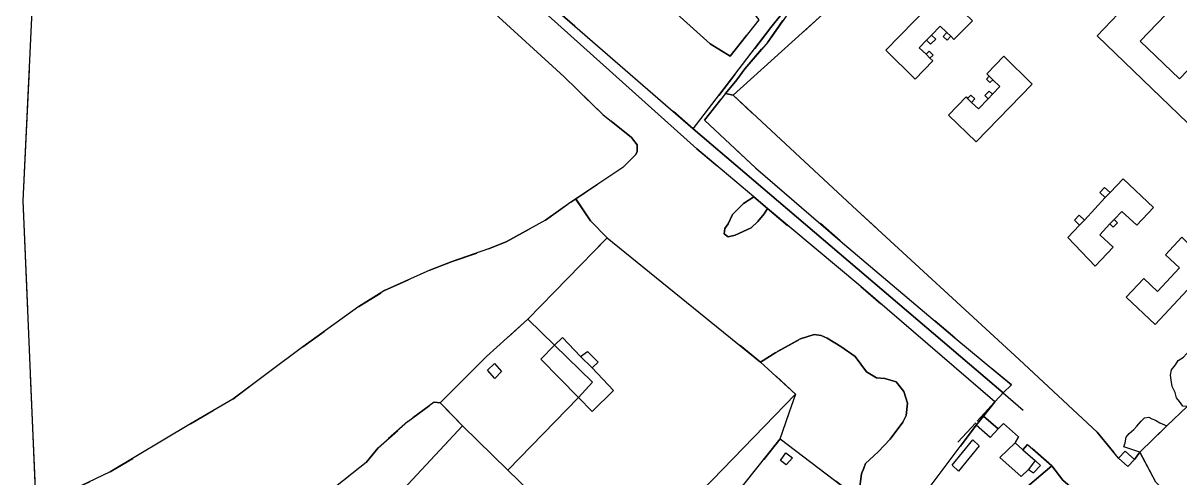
# Model space of a CAD drawing. Extents: x -14.1 to 15.6, y -19 to 8.9.
# Drawn here: x -14.058 to -9.66, y 2.04 to 3.767 of the extents above; entities that cross this region are included whole.
import ezdxf

# ---------------------------------------------------------------- set-up
doc = ezdxf.new("R2010")
doc.units = 0
doc.header["$MEASUREMENT"] = 0
doc.linetypes.add('DASHED', pattern=[0.75, 0.5, -0.25])
doc.linetypes.add('DOT', pattern=[1, 0, -1])
doc.layers.get('0').update_dxf_attribs({"linetype": 'CONTINUOUS'})

msp = doc.modelspace()

# ---------------------------------------------------------------- linework, layer by layer
at = {"color": 7, "linetype": 'Continuous'}
for points in [[(-13.9458, 5.4903), (-13.8508, 5.4053), (-13.0078, 4.6723), (-12.6158, 4.3293), (-12.3588, 4.1023), (-11.9608, 3.7563), (-11.5098, 3.3663), (-10.3318, 2.3623), (-10.3628, 2.3283), (-10.8728, 2.7663), (-11.2278, 3.0633), (-11.2798, 3.1073), (-11.4958, 3.2903), (-12.1348, 3.8633), (-12.4128, 4.1043), (-12.6998, 4.3543), (-13.0708, 4.6743), (-13.3188, 4.8853), (-13.5958, 5.1223), (-13.9478, 5.4263)], [(-11.6868, 3.9063), (-11.5268, 4.0633), (-11.4738, 4.1123), (-11.4098, 4.1713), (-11.3848, 4.1943), (-11.3128, 4.1223), (-11.3358, 4.0993), (-11.2778, 4.0353), (-11.2518, 4.0083), (-11.2328, 3.9853), (-11.2418, 3.9763), (-11.2188, 3.9543), (-11.2558, 3.9163), (-11.2278, 3.8903), (-11.2938, 3.8223), (-11.2608, 3.7793), (-11.3698, 3.6423), (-11.4458, 3.6893)], [(-11.6868, 3.9063), (-11.5268, 4.0633), (-11.4738, 4.1123), (-11.4098, 4.1713), (-11.3848, 4.1943), (-11.3128, 4.1223), (-11.3358, 4.0993), (-11.2778, 4.0353), (-11.2518, 4.0083), (-11.2328, 3.9853), (-11.2418, 3.9763), (-11.2188, 3.9543), (-11.2558, 3.9163), (-11.2278, 3.8903), (-11.2938, 3.8223), (-11.2608, 3.7793), (-11.3698, 3.6423), (-11.4458, 3.6893)], [(-9.6498, 3.8673), (-9.8108, 3.6993), (-9.6618, 3.5553), (-9.4998, 3.7233), (-9.3998, 3.6263), (-9.4338, 3.5903), (-9.6298, 3.3873), (-9.9748, 3.7193), (-9.8938, 3.8033), (-9.8678, 3.8293), (-9.7998, 3.9003), (-9.8088, 3.9083), (-9.7528, 3.9663)], [(-10.7778, 3.6643), (-10.5628, 3.8863), (-10.5318, 3.8563), (-10.5118, 3.8373), (-10.4488, 3.7763), (-10.5188, 3.7053), (-10.5308, 3.7173), (-10.5458, 3.7313), (-10.5708, 3.7553), (-10.6038, 3.7213), (-10.6228, 3.7023), (-10.6508, 3.6733), (-10.6248, 3.6493), (-10.6098, 3.6343), (-10.5988, 3.6243), (-10.6668, 3.5543)], [(-10.6228, 3.7023), (-10.6038, 3.7213), (-10.5878, 3.7063), (-10.6078, 3.6873)], [(-10.5458, 3.7313), (-10.5308, 3.7173), (-10.5448, 3.7023), (-10.5598, 3.7163)], [(-10.6098, 3.6343), (-10.6248, 3.6493), (-10.6128, 3.6613), (-10.5978, 3.6463)], [(-10.2208, 3.5353), (-10.4338, 3.3163), (-10.5398, 3.4183), (-10.4728, 3.4873), (-10.4668, 3.4813), (-10.4518, 3.4663), (-10.4258, 3.4423), (-10.3888, 3.4803), (-10.3718, 3.4973), (-10.3438, 3.5263), (-10.3708, 3.5523), (-10.3848, 3.5653), (-10.3938, 3.5743), (-10.3288, 3.6413)], [(-10.3848, 3.5653), (-10.3708, 3.5523), (-10.3818, 3.5413), (-10.3948, 3.5543)], [(-10.4518, 3.4663), (-10.4668, 3.4813), (-10.4548, 3.4943), (-10.4398, 3.4793)], [(-10.3718, 3.4973), (-10.3888, 3.4803), (-10.4018, 3.4923), (-10.3848, 3.5093)], [(-10.0858, 2.9533), (-10.0418, 2.9993), (-10.0228, 3.0193), (-9.9438, 3.1043), (-9.9248, 3.1233), (-9.8748, 3.1763), (-9.7598, 3.0673), (-9.8238, 2.9993), (-9.8798, 3.0523), (-9.9098, 3.0213), (-9.9258, 3.0043), (-9.9638, 2.9633), (-9.9138, 2.9163), (-9.9818, 2.8443)], [(-9.9248, 3.1233), (-9.9438, 3.1043), (-9.9638, 3.1233), (-9.9458, 3.1433)], [(-10.0228, 3.0193), (-10.0418, 2.9993), (-10.0608, 3.0183), (-10.0428, 3.0373)], [(-9.9258, 3.0043), (-9.9098, 3.0213), (-9.8968, 3.0093), (-9.9138, 2.9923)], [(-12.1388, 2.6423), (-11.8378, 2.9523), (-11.2538, 2.4793), (-11.1208, 2.3583), (-11.5968, 1.8673), (-11.7948, 1.6623), (-11.8688, 1.7343), (-12.1088, 1.9663), (-12.1338, 1.9903), (-12.2148, 2.0693), (-11.9468, 2.3453), (-11.8928, 2.4033), (-12.0378, 2.5443)], [(-12.1388, 2.6423), (-11.8378, 2.9523), (-11.2538, 2.4793), (-11.1208, 2.3583), (-11.5968, 1.8673), (-11.7948, 1.6623), (-11.8688, 1.7343), (-12.1088, 1.9663), (-12.1338, 1.9903), (-12.2148, 2.0693), (-11.9468, 2.3453), (-11.8928, 2.4033), (-12.0378, 2.5443)], [(-9.5438, 2.8473), (-9.7538, 2.6223), (-9.8638, 2.7263), (-9.7968, 2.7973), (-9.7448, 2.7483), (-9.6608, 2.8373), (-9.7148, 2.8873), (-9.6518, 2.9543)], [(-12.3868, 2.2373), (-12.4728, 2.3253), (-12.2958, 2.5003), (-12.1388, 2.6423), (-12.0378, 2.5443), (-11.8928, 2.4033), (-11.9468, 2.3453), (-12.2148, 2.0693)], [(-12.3868, 2.2373), (-12.4728, 2.3253), (-12.2958, 2.5003), (-12.1388, 2.6423), (-12.0378, 2.5443), (-11.8928, 2.4033), (-11.9468, 2.3453), (-12.2148, 2.0693)], [(-12.0378, 2.5443), (-12.0068, 2.5733), (-11.9388, 2.5003), (-11.8938, 2.4573), (-11.8128, 2.3713), (-11.8948, 2.2913), (-11.9468, 2.3453), (-11.8928, 2.4033)], [(-9.3808, 1.9483), (-9.5128, 1.7873), (-9.6958, 1.9373), (-9.6798, 1.9553), (-9.7038, 1.9763), (-9.7508, 2.0233), (-9.8118, 2.1373), (-9.7088, 2.2373), (-9.6318, 2.3113), (-9.4228, 2.5543), (-9.3998, 2.5813), (-9.1758, 2.2583), (-9.1848, 2.2513), (-9.2578, 2.1723), (-9.3098, 2.1153), (-9.2788, 2.0873), (-9.2758, 2.0693)], [(-9.3808, 1.9483), (-9.5128, 1.7873), (-9.6958, 1.9373), (-9.6798, 1.9553), (-9.7038, 1.9763), (-9.7508, 2.0233), (-9.8118, 2.1373), (-9.7088, 2.2373), (-9.6318, 2.3113), (-9.4228, 2.5543), (-9.3998, 2.5813), (-9.1758, 2.2583), (-9.1848, 2.2513), (-9.2578, 2.1723), (-9.3098, 2.1153), (-9.2788, 2.0873), (-9.2758, 2.0693)], [(-12.0898, 2.4913), (-12.0378, 2.5443), (-11.8928, 2.4033), (-11.9468, 2.3453)], [(-11.9118, 2.5193), (-11.8718, 2.4793), (-11.8938, 2.4573), (-11.9388, 2.5003)], [(-12.2928, 2.4483), (-12.2658, 2.4743), (-12.2388, 2.4443), (-12.2638, 2.4173)], [(-10.4068, 2.2743), (-10.3508, 2.2263), (-10.3298, 2.2463), (-10.2738, 2.1953), (-10.2858, 2.1723), (-10.2568, 2.1463), (-10.2388, 2.1663), (-10.1468, 2.0853), (-10.2558, 1.9933), (-10.5538, 1.6433), (-10.7878, 1.7693), (-10.4338, 2.2403)], [(-10.4068, 2.2743), (-10.3508, 2.2263), (-10.3298, 2.2463), (-10.2738, 2.1953), (-10.2858, 2.1723), (-10.2568, 2.1463), (-10.2388, 2.1663), (-10.1468, 2.0853), (-10.2558, 1.9933), (-10.5538, 1.6433), (-10.7878, 1.7693), (-10.4338, 2.2403)], [(-10.4068, 2.2743), (-10.3508, 2.2263), (-10.3808, 2.1933), (-10.4338, 2.2403)], [(-12.6298, 1.9773), (-12.3868, 2.2373), (-12.2148, 2.0693), (-12.1338, 1.9903), (-12.1088, 1.9663), (-11.8688, 1.7343), (-11.7948, 1.6623), (-12.0588, 1.2853), (-12.3368, 1.6193)], [(-12.6298, 1.9773), (-12.3868, 2.2373), (-12.2148, 2.0693), (-12.1338, 1.9903), (-12.1088, 1.9663), (-11.8688, 1.7343), (-11.7948, 1.6623), (-12.0588, 1.2853), (-12.3368, 1.6193)], [(-11.5888, 1.6733), (-11.1798, 2.1883), (-10.8878, 1.9663), (-11.3018, 1.4303), (-11.5588, 1.6483)], [(-11.5888, 1.6733), (-11.1798, 2.1883), (-10.8878, 1.9663), (-11.3018, 1.4303), (-11.5588, 1.6483)], [(-10.5258, 2.0883), (-10.4468, 2.1843), (-10.4228, 2.1613), (-10.5018, 2.0653)], [(-10.2858, 2.1723), (-10.2568, 2.1463), (-10.2098, 2.1053), (-10.2358, 2.0713), (-10.2628, 2.0443), (-10.3448, 2.1173)], [(-11.1578, 2.1343), (-11.1328, 2.1163), (-11.1568, 2.0893), (-11.1778, 2.1053)], [(-9.8928, 2.1143), (-9.8678, 2.1413), (-9.8328, 2.1093), (-9.8578, 2.0823)], [(-10.1468, 2.0853), (-10.1048, 2.0313), (-10.0678, 1.9993), (-10.0228, 1.9533), (-10.0028, 1.9773), (-9.9268, 1.9113), (-9.9508, 1.8843), (-10.0068, 1.8243), (-10.3288, 1.4733), (-10.5538, 1.6433), (-10.2558, 1.9933)], [(-10.1468, 2.0853), (-10.1048, 2.0313), (-10.0678, 1.9993), (-10.0228, 1.9533), (-10.0028, 1.9773), (-9.9268, 1.9113), (-9.9508, 1.8843), (-10.0068, 1.8243), (-10.3288, 1.4733), (-10.5538, 1.6433), (-10.2558, 1.9933)], [(-10.2098, 2.1053), (-10.2358, 2.0713), (-10.2168, 2.0583), (-10.1898, 2.0873)]]:
    msp.add_lwpolyline(points, close=True, dxfattribs=at)
for points in [[(-14.0078, 1.9313), (-14.0578, 3.0923), (-13.9508, 5.3403)], [(-12.2778, 3.8163), (-12.0008, 3.5633), (-11.8538, 3.4203), (-11.7448, 3.3323), (-11.7228, 3.3053), (-11.7228, 3.2803), (-11.7288, 3.2683), (-11.7778, 3.2193), (-11.9568, 3.0993), (-11.9758, 3.0873), (-12.0718, 3.0183), (-12.2208, 2.9363), (-12.2878, 2.9093), (-12.4268, 2.8613), (-12.5118, 2.8283), (-12.6838, 2.7513), (-12.7818, 2.6903), (-12.9948, 2.5373), (-13.2608, 2.3393), (-13.4218, 2.2453), (-13.7268, 2.0623), (-13.8938, 1.9833)], [(-11.1568, 3.7943), (-11.2268, 3.6953), (-11.3138, 3.5933), (-11.3448, 3.5523), (-11.3868, 3.5003), (-11.4678, 3.3983), (-11.2728, 3.2173), (-10.9508, 2.9403), (-10.5148, 2.5713), (-10.2998, 2.3933), (-10.3318, 2.3623), (-11.5098, 3.3663), (-11.3518, 3.5723), (-11.2148, 3.7503), (-11.1728, 3.8023)], [(-9.6318, 2.3113), (-9.7088, 2.2373), (-9.8118, 2.1373), (-9.8328, 2.1093), (-9.8678, 2.1413), (-9.8928, 2.1143), (-9.9738, 2.2133), (-10.2708, 2.4893), (-10.8878, 3.0573), (-11.3588, 3.4933), (-11.0168, 3.8013)], [(-9.6318, 2.3113), (-9.7088, 2.2373), (-9.8118, 2.1373), (-9.8328, 2.1093), (-9.8678, 2.1413), (-9.8928, 2.1143), (-9.9738, 2.2133), (-10.2708, 2.4893), (-10.8878, 3.0573), (-11.3588, 3.4933), (-11.0168, 3.8013)]]:
    msp.add_lwpolyline(points, dxfattribs=at)
at = {"color": 6, "linetype": 'DASHED'}
msp.add_lwpolyline([(-10.0058, -4.2417), (-13.1428, -0.8607), (-13.6128, 0.1183), (-13.7788, 0.4633), (-13.9608, 0.8403), (-13.9768, 1.2223), (-14.0078, 1.9313), (-14.0578, 3.0923), (-13.9508, 5.3403)], dxfattribs=at)
at = {"color": 7, "linetype": 'DOT'}
for points in [[(-10.6538, 4.3373), (-10.5588, 4.2413), (-11.0168, 3.8013), (-11.3588, 3.4933), (-11.3868, 3.5003), (-11.3448, 3.5523), (-11.3138, 3.5933), (-11.2268, 3.6953), (-11.1568, 3.7943), (-11.1368, 3.8533), (-11.1428, 3.9173), (-11.1678, 3.9903), (-11.0588, 4.0903), (-10.9748, 4.1123), (-10.9998, 4.1783), (-10.8678, 4.2393), (-10.8298, 4.2703), (-10.7958, 4.2313)], [(-11.2798, 3.1073), (-11.2278, 3.0633), (-11.2408, 3.0423), (-11.2638, 3.0133), (-11.2898, 2.9903), (-11.3508, 2.9613), (-11.3778, 2.9553), (-11.3918, 2.9673), (-11.3898, 2.9873), (-11.3778, 3.0043), (-11.3608, 3.0403), (-11.3188, 3.0823)], [(-9.6318, 2.3113), (-9.6488, 2.3123), (-9.6608, 2.3293), (-9.6728, 2.3443), (-9.6778, 2.3643), (-9.6888, 2.3863), (-9.6918, 2.4033), (-9.6948, 2.4293), (-9.6918, 2.4503), (-9.6758, 2.4693), (-9.6658, 2.4853), (-9.6458, 2.4983), (-9.6348, 2.5113), (-9.6138, 2.5303), (-9.5958, 2.5403), (-9.5618, 2.5513), (-9.5418, 2.5553), (-9.5138, 2.5603), (-9.4918, 2.5663), (-9.4718, 2.5663), (-9.4508, 2.5653), (-9.4228, 2.5543)], [(-9.8118, 2.1373), (-9.8728, 2.1573), (-9.8678, 2.1723), (-9.8638, 2.1943), (-9.8528, 2.2083), (-9.8348, 2.2233), (-9.8238, 2.2363), (-9.8068, 2.2553), (-9.7938, 2.2673), (-9.7778, 2.2703), (-9.7658, 2.2643), (-9.7528, 2.2593), (-9.7358, 2.2493), (-9.7088, 2.2373)]]:
    msp.add_lwpolyline(points, close=True, dxfattribs=at)
for points in [[(-11.1728, 3.8023), (-11.2148, 3.7503), (-11.3518, 3.5723), (-11.5098, 3.3663), (-11.9608, 3.7563), (-12.3588, 4.1023)], [(-11.6868, 3.9063), (-11.4458, 3.6893), (-11.3698, 3.6423), (-11.2608, 3.7793)], [(-12.1348, 3.8633), (-11.4958, 3.2903), (-11.2798, 3.1073), (-11.3188, 3.0823), (-11.3608, 3.0403), (-11.3778, 3.0043), (-11.3898, 2.9873), (-11.3918, 2.9673), (-11.3778, 2.9553), (-11.3508, 2.9613), (-11.2898, 2.9903), (-11.2638, 3.0133), (-11.2408, 3.0423), (-11.2278, 3.0633), (-10.8728, 2.7663), (-10.3628, 2.3283), (-11.2468, 1.3643)], [(-10.8788, 1.9863), (-10.8708, 2.0553), (-10.8618, 2.0763), (-10.8548, 2.0943), (-10.8068, 2.1383), (-10.7618, 2.1863), (-10.7128, 2.2513), (-10.7008, 2.2773), (-10.6958, 2.3233), (-10.7098, 2.3673), (-10.7388, 2.4043), (-10.7818, 2.4173), (-10.8138, 2.4203), (-10.8518, 2.4423), (-10.8938, 2.5003), (-10.9488, 2.5393), (-11.0008, 2.5703), (-11.0238, 2.5803), (-11.0498, 2.5843), (-11.1018, 2.5683), (-11.1958, 2.5163), (-11.2538, 2.4793), (-11.8378, 2.9523), (-11.9008, 3.0163), (-11.9568, 3.0993), (-11.7778, 3.2193), (-11.7288, 3.2683), (-11.7228, 3.2803), (-11.7228, 3.3053), (-11.7448, 3.3323), (-11.8538, 3.4203), (-12.0008, 3.5633), (-12.2778, 3.8163)], [(-8.8718, 1.1063), (-10.3318, 2.3623), (-10.2998, 2.3933), (-10.5148, 2.5713), (-10.9508, 2.9403), (-11.2728, 3.2173), (-11.4678, 3.3983), (-11.3868, 3.5003), (-11.3588, 3.4933), (-10.8878, 3.0573), (-10.2708, 2.4893), (-9.9738, 2.2133), (-9.8928, 2.1143), (-9.8578, 2.0823), (-9.8328, 2.1093), (-9.8118, 2.1373), (-9.7508, 2.0233), (-9.7038, 1.9763), (-9.6798, 1.9553), (-9.6958, 1.9373), (-9.5128, 1.7873)], [(-13.8938, 1.9833), (-13.7268, 2.0623), (-13.4218, 2.2453), (-13.2608, 2.3393), (-12.9948, 2.5373), (-12.7818, 2.6903), (-12.6838, 2.7513), (-12.5118, 2.8283), (-12.4268, 2.8613), (-12.2878, 2.9093), (-12.2208, 2.9363), (-12.0718, 3.0183), (-11.9758, 3.0873), (-11.9568, 3.0993), (-11.9008, 3.0163), (-11.8378, 2.9523), (-12.1388, 2.6423), (-12.2958, 2.5003), (-12.4728, 2.3253), (-12.4948, 2.3273), (-12.5948, 2.2543), (-12.7078, 2.1533), (-12.7538, 2.0983), (-12.8938, 1.9883)], [(-10.8878, 1.9663), (-11.1798, 2.1883), (-11.1208, 2.3583), (-11.2538, 2.4793), (-11.1958, 2.5163), (-11.1018, 2.5683), (-11.0498, 2.5843), (-11.0238, 2.5803), (-11.0008, 2.5703), (-10.9488, 2.5393), (-10.8938, 2.5003), (-10.8518, 2.4423), (-10.8138, 2.4203), (-10.7818, 2.4173), (-10.7388, 2.4043), (-10.7098, 2.3673), (-10.6958, 2.3233), (-10.7008, 2.2773), (-10.7128, 2.2513), (-10.7618, 2.1863), (-10.8068, 2.1383), (-10.8548, 2.0943), (-10.8618, 2.0763), (-10.8708, 2.0553), (-10.8788, 1.9863)], [(-11.5968, 1.8673), (-11.1208, 2.3583), (-11.1798, 2.1883), (-11.5888, 1.6733)], [(-9.6158, 1.6173), (-9.7668, 1.7613), (-9.7728, 1.7533), (-9.7858, 1.7633), (-9.8068, 1.7813), (-9.8168, 1.7693), (-9.8668, 1.8073), (-9.8448, 1.8293), (-9.9268, 1.9113), (-10.0028, 1.9773), (-10.0228, 1.9533), (-10.0678, 1.9993), (-10.1048, 2.0313), (-10.1468, 2.0853), (-10.2388, 2.1663), (-10.2568, 2.1463), (-10.2858, 2.1723), (-10.2738, 2.1953), (-10.3298, 2.2463), (-10.3508, 2.2263), (-10.4068, 2.2743), (-10.3628, 2.3283), (-10.3318, 2.3623), (-8.8718, 1.1063)], [(-12.8938, 1.9883), (-12.7538, 2.0983), (-12.7078, 2.1533), (-12.5948, 2.2543), (-12.4948, 2.3273), (-12.4728, 2.3253), (-12.3868, 2.2373), (-12.6298, 1.9773)], [(-11.2468, 1.3643), (-10.3628, 2.3283), (-10.3628, 2.3283), (-10.4068, 2.2743), (-10.4338, 2.2403), (-10.7878, 1.7693)]]:
    msp.add_lwpolyline(points, dxfattribs=at)

doc.saveas('drawing.dxf')
